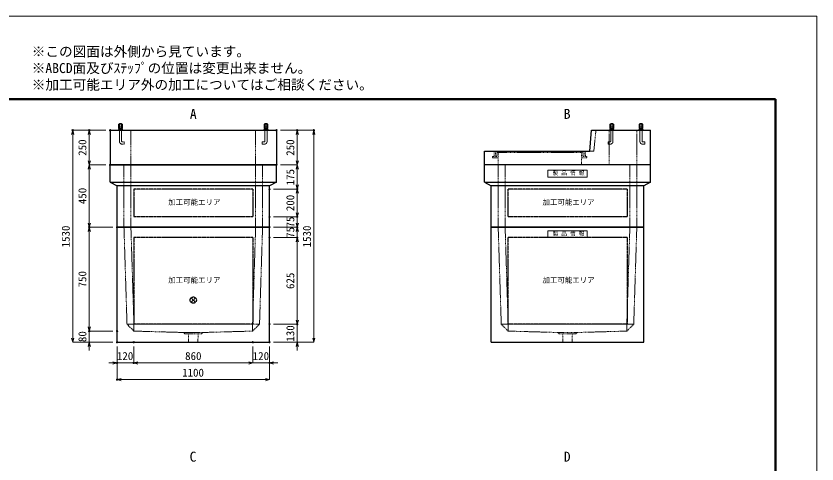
# Model space of a CAD drawing. Units: millimetres, scale not verified. Extents: x -4455 to 4455, y -3150 to 3150.
# Drawn here: x -1324 to 4455, y -84 to 3150 of the extents above; entities that cross this region are included whole.
import ezdxf
from ezdxf.enums import TextEntityAlignment as Align

# ---------------------------------------------------------------- set-up
doc = ezdxf.new("R2010")
doc.units = ezdxf.units.MM
doc.header["$LTSCALE"] = 20
doc.header["$PDMODE"] = 32
doc.header["$PDSIZE"] = 10
doc.linetypes.add('USER1', pattern=[9.525, 6.35, -3.175])
doc.linetypes.add('USER2', pattern=[20, 10, -2, 2, -2, 2, -2])
for name, color, linetype, lineweight in [('0-0_D-TTL', 158, 'Continuous', 20), ('0-1_Defpoints', 7, 'Continuous', 18), ('0-3_D-TTL-TXT', 7, 'Continuous', 13), ('0-5_D-STR-DIM', 3, 'Continuous', 18), ('0-6_0', 7, 'Continuous', 18), ('0-7_D-STR', 7, 'Continuous', 25), ('0-9_D-STR-STR2', 1, 'Continuous', 13), ('0-A_D-STR-STR4', 143, 'USER1', 13), ('0-B_D-STR-STR1', 7, 'USER1', 13), ('0-C_D-STR-STR5', 230, 'USER2', 25)]:
    doc.layers.add(name, color=color, linetype=linetype, lineweight=lineweight)
doc.layers.add('0-4_D-STR-TXT', color=7, linetype='Continuous')
doc.styles.add('ＭＳ ゴシック', font='')
doc.styles.get('ＭＳ ゴシック').set_extended_font_data('MS Gothic')

# ---------------------------------------------------------------- blocks, each defined once
blk = doc.blocks.new('A$C4DE05FD1')
at = {"layer": '0-0_D-TTL', "color": 143, "lineweight": 50}
for p, q in [((4000, 76000), (114800, 76000)), ((114800, 76000), (114800, 4000))]:
    blk.add_line(p, q, dxfattribs=at)
at = {"layer": '0-1_Defpoints', "color": 143}
for p, q in [((0, 84000), (118800, 84000)), ((118800, 84000), (118800, 0))]:
    blk.add_line(p, q, dxfattribs=at)
at = {"layer": '0-3_D-TTL-TXT', "style": 'ＭＳ ゴシック'}
for s, p in [('※この図面は外側から見ています。', (43260.9, 79815.7)), ('※ABCD面及びｽﾃｯﾌﾟの位置は変更出来ません。', (43260.9, 78215.7)), ('※加工可能エリア外の加工についてはご相談ください。', (43260.9, 76615.7))]:
    blk.add_text(s, height=962.2, dxfattribs=at).set_placement(p, align=Align.BOTTOM_LEFT)
blk = doc.blocks.new('_Open30')
at = {"layer": '0-6_0'}
blk.add_line((0, 0), (-20, 0), dxfattribs=at)
blk.add_lwpolyline([(-20, 5.36), (0, 0), (-20, -5.36)], dxfattribs=at)
blk = doc.blocks.new('A$C31CA379A')
at = {"layer": '0-4_D-STR-TXT', "style": 'ＭＳ ゴシック'}
for s, p in [('A', (-326.2, -2190.5)), ('B', (35638.7, -2190.5)), ('C', (-351.4, -35190.9)), ('D', (35638.7, -35190.5))]:
    blk.add_text(s, height=962.2, dxfattribs=at).set_placement(p, align=Align.BOTTOM_LEFT)
blk = doc.blocks.new('A$C0F8B575B')
at = {"layer": '0-7_D-STR'}
for p, q in [((12000, 9000), (-12000, 9000)), ((-12000, 6500), (-12000, 9000)), ((12000, 6500), (12000, 9000)), ((-12000, 6500), (-11000, 6000)), ((-12000, 6500), (12000, 6500)), ((-11000, 0), (-11000, 6000)), ((11000, 6000), (-11000, 6000)), ((12000, 6500), (11000, 6000)), ((11000, 0), (11000, 6000)), ((11000, 0), (-11000, 0))]:
    blk.add_line(p, q, dxfattribs=at)
at = {"layer": '0-7_D-STR', "linetype": 'USER1', "lineweight": 13}
for p, q in [((-10000, 9000), (-10000, 0)), ((-9000, 9000), (-9000, 0)), ((9000, 9000), (9000, 0)), ((10000, 9000), (10000, 0))]:
    blk.add_line(p, q, dxfattribs=at)
at = {"layer": '0-C_D-STR-STR5'}
for p, q in [((8600, 5500), (8600, 1500)), ((8600, 1500), (-8600, 1500))]:
    blk.add_line(p, q, dxfattribs=at)
blk.add_lwpolyline([(8600, 5500), (-8600, 5500), (-8600, 1500)], dxfattribs=at)
blk = doc.blocks.new('A$C7CE826D1')
at = {"layer": '0-7_D-STR'}
for p, q in [((-11000, 0), (11000, 0)), ((-11000, -16600), (-11000, 0)), ((11000, -16600), (11000, 0)), ((-11000, -16600), (11000, -16600))]:
    blk.add_line(p, q, dxfattribs=at)
at = {"layer": '0-7_D-STR', "linetype": 'USER1', "lineweight": 13}
for p, q in [((-10000, 0), (-9560, -14000)), ((-9000, 0), (-8560, -14000)), ((9000, 0), (8560, -14000)), ((10000, 0), (9560, -14000)), ((-8560, -15000), (-9560, -14000)), ((9560, -14000), (-9560, -14000)), ((-8560, -15000), (-8560, -14000)), ((-8560, -15000), (-1400, -15200)), ((8560, -15000), (1400, -15200)), ((8560, -15000), (9560, -14000)), ((8560, -15000), (8560, -14000)), ((-1200, -15380), (-1400, -15200)), ((1400, -15200), (-1400, -15200)), ((1200, -15380), (-1200, -15380)), ((-666, -16600), (-705, -15380)), ((666, -16600), (705, -15380)), ((1200, -15380), (1400, -15200))]:
    blk.add_line(p, q, dxfattribs=at)
at = {"layer": '0-C_D-STR-STR5'}
for p, q in [((8600, -1500), (-8600, -1500)), ((-8600, -1500), (-8600, -14000)), ((8600, -1500), (8600, -14000)), ((8600, -14000), (-8600, -14000))]:
    blk.add_line(p, q, dxfattribs=at)
blk = doc.blocks.new('A$C737D46CD')
at = {"layer": '0-B_D-STR-STR1', "linetype": 'Continuous'}
blk.add_lwpolyline([(-2820, 0), (2820, 0), (2820, -1000), (-2820, -1000)], close=True, dxfattribs=at)
at = {"layer": '0-B_D-STR-STR1', "style": 'ＭＳ ゴシック'}
blk.add_text('製 品 情 報', height=577.3, dxfattribs=at).set_placement((-2149.7, -882.5), align=Align.BOTTOM_LEFT)
blk = doc.blocks.new('A$C571F177C')
at = {"layer": '0-7_D-STR'}
for p, q in [((12000, 9000), (-12000, 9000)), ((-12000, 6500), (-12000, 9000)), ((12000, 6500), (12000, 9000)), ((-12000, 6500), (-11000, 6000)), ((-12000, 6500), (12000, 6500)), ((-11000, 0), (-11000, 6000)), ((11000, 6000), (-11000, 6000)), ((12000, 6500), (11000, 6000)), ((11000, 0), (11000, 6000)), ((11000, 0), (-11000, 0))]:
    blk.add_line(p, q, dxfattribs=at)
at = {"layer": '0-7_D-STR', "linetype": 'USER1', "lineweight": 13}
for p, q in [((-10000, 9000), (-10000, 0)), ((-9000, 9000), (-9000, 0)), ((9000, 9000), (9000, 0)), ((10000, 9000), (10000, 0))]:
    blk.add_line(p, q, dxfattribs=at)
at = {"layer": '0-C_D-STR-STR5'}
for p, q in [((8600, 5500), (8600, 1500)), ((8600, 1500), (-8600, 1500))]:
    blk.add_line(p, q, dxfattribs=at)
blk.add_lwpolyline([(8600, 5500), (-8600, 5500), (-8600, 1500)], dxfattribs=at)
at = {"layer": '0-B_D-STR-STR1'}
blk.add_blockref('A$C737D46CD', (0, 8250), dxfattribs=at)
blk = doc.blocks.new('A$C531455C1')
at = {"layer": '0-7_D-STR'}
for p, q in [((-11000, 0), (11000, 0)), ((-11000, -16600), (-11000, 0)), ((11000, -16600), (11000, 0)), ((-11000, -16600), (11000, -16600))]:
    blk.add_line(p, q, dxfattribs=at)
at = {"layer": '0-7_D-STR', "linetype": 'USER1', "lineweight": 13}
for p, q in [((-10000, 0), (-9560, -14000)), ((-9000, 0), (-8560, -14000)), ((9000, 0), (8560, -14000)), ((10000, 0), (9560, -14000)), ((-8560, -15000), (-9560, -14000)), ((9560, -14000), (-9560, -14000)), ((-8560, -15000), (-8560, -14000)), ((-8560, -15000), (-1400, -15200)), ((8560, -15000), (1400, -15200)), ((8560, -15000), (9560, -14000)), ((8560, -15000), (8560, -14000)), ((-1200, -15380), (-1400, -15200)), ((1400, -15200), (-1400, -15200)), ((1200, -15380), (-1200, -15380)), ((-666, -16600), (-705, -15380)), ((666, -16600), (705, -15380)), ((1200, -15380), (1400, -15200))]:
    blk.add_line(p, q, dxfattribs=at)
at = {"layer": '0-C_D-STR-STR5'}
for p, q in [((8600, -1500), (8600, -14000)), ((8600, -14000), (-8600, -14000))]:
    blk.add_line(p, q, dxfattribs=at)
blk.add_lwpolyline([(8600, -1500), (-8600, -1500), (-8600, -14000)], dxfattribs=at)
at = {"layer": '0-B_D-STR-STR1'}
blk.add_blockref('A$C737D46CD', (0, -500), dxfattribs=at)
blk = doc.blocks.new('A$C44C4220A')
at = {"layer": '0-9_D-STR-STR2'}
for p, q in [((-160, -40), (-120, 0)), ((-120, 0), (120, 0)), ((160, -40), (120, 0)), ((-277.1, -167.2), (-230, -140)), ((-277.1, -390), (-277.1, -167.2)), ((-277.1, -417.2), (-230, -390)), ((-277.1, -390), (277.1, -390)), ((-277.1, -640), (-277.1, -417.2)), ((-277.1, -640), (277.1, -640)), ((-270, -777.1), (-270, -817.1)), ((-252.7, -757.3), (-160, -744.8)), ((-250, -757.1), (-20, -744.3)), ((-250, -837.1), (-20, -824.3)), ((-160, -140), (-160, -40)), ((-160, -752.1), (-160, -640)), ((-160, -880.6), (-160, -832.1)), ((-160, -1000), (-160, -930.6)), ((-138.6, -640), (-138.6, -140)), ((-20, -744.3), (-20, -824.3)), ((20, -674.4), (248.9, -687.2)), ((20, -674.4), (20, -754.4)), ((20, -754.4), (248.9, -767.2)), ((138.6, -640), (138.6, -140)), ((160, -140), (160, -40)), ((160, -682.2), (160, -640)), ((160, -880.6), (160, -762.3)), ((160, -780), (248.9, -767.2)), ((160, -1000), (160, -930.6)), ((268.9, -706.8), (268.9, -747.2)), ((277.1, -390), (277.1, -167.2)), ((277.1, -640), (277.1, -417.2))]:
    blk.add_line(p, q, dxfattribs=at)
at = {"layer": '0-9_D-STR-STR2', "linetype": 'USER1'}
for p, q in [((-160, -1000), (-160, -2600)), ((160, -1000), (160, -2600)), ((-540, -2680), (-240, -2680))]:
    blk.add_line(p, q, dxfattribs=at)
at = {"layer": '0-9_D-STR-STR2'}
blk.add_lwpolyline([(-300, -880.6), (300, -880.6), (300, -930.6), (-300, -930.6)], close=True, dxfattribs=at)
for points in [[(277.1, -167.2), (230, -140), (-230, -140)], [(277.1, -417.2), (230, -390), (-230, -390)]]:
    blk.add_lwpolyline(points, dxfattribs=at)
at = {"layer": '0-9_D-STR-STR2', "linetype": 'USER1'}
blk.add_lwpolyline([(-540, -2680), (-540, -3000), (-240, -3000)], dxfattribs=at)
at = {"layer": '0-9_D-STR-STR2'}
for centre, start, end in [((-250, -777.1), 90, 180), ((-250, -817.1), 180, 270), ((248.9, -707.2), 0, 90), ((248.9, -747.2), 270, 0)]:
    blk.add_arc(centre, 20, start, end, dxfattribs=at)
at = {"layer": '0-9_D-STR-STR2', "linetype": 'USER1'}
for radius in [400, 80]:
    blk.add_arc((-240, -2600), radius, 270, 0, dxfattribs=at)
blk = doc.blocks.new('A$C45EB1FDC')
at = {"layer": '0-7_D-STR'}
for p, q in [((3200, 2000), (3482.1, 5000)), ((3482.1, 5000), (12000, 5000)), ((12000, 0), (12000, 5000)), ((-12000, 2000), (3200, 2000)), ((-12000, 0), (-12000, 2000)), ((12000, 0), (-12000, 0))]:
    blk.add_line(p, q, dxfattribs=at)
at = {"layer": '0-7_D-STR', "linetype": 'USER1', "lineweight": 13}
for p, q in [((3800, 2000), (4100, 5000)), ((6000, 0), (6000, 5000)), ((10000, 0), (10000, 5000)), ((-10000, 0), (-10000, 1800)), ((2000, 1800), (2000, 0)), ((3200, 2000), (3800, 2000))]:
    blk.add_line(p, q, dxfattribs=at)
at = {"layer": '0-A_D-STR-STR4'}
for points in [[(-10600, 2000), (-10600, 1200), (-10800, 1200), (-10800, 1000), (-10000, 1000)], [(-10000, 1800), (-10200, 1800), (-10200, 1200), (-10400, 1200), (-10400, 2000)], [(-10000, 1800), (2000, 1800), (2200, 1800)], [(2600, 2000), (2600, 1200), (2800, 1200), (2800, 1000), (2000, 1000)], [(2200, 1800), (2200, 1200), (2400, 1200), (2400, 2000)]]:
    blk.add_lwpolyline(points, dxfattribs=at)
at = {"layer": '0-7_D-STR'}
blk.add_blockref('A$C44C4220A', (6400, 6000), dxfattribs=at)
at = {"layer": '0-7_D-STR', "xscale": -1}
blk.add_blockref('A$C44C4220A', (10600, 6000), dxfattribs=at)
blk = doc.blocks.new('A$C0E896837')
at = {"layer": '0-7_D-STR'}
for p, q in [((-12000, 5000), (12000, 5000)), ((-12000, 5000), (-12000, 0)), ((12000, 5000), (12000, 0)), ((-12000, 0), (12000, 0))]:
    blk.add_line(p, q, dxfattribs=at)
at = {"layer": '0-7_D-STR', "linetype": 'USER1', "lineweight": 13}
for p, q in [((-9000, 5000), (-9000, 0)), ((9000, 5000), (9000, 0))]:
    blk.add_line(p, q, dxfattribs=at)
at = {"layer": '0-7_D-STR', "xscale": -1}
blk.add_blockref('A$C44C4220A', (-10500, 6000), dxfattribs=at)
at = {"layer": '0-7_D-STR'}
blk.add_blockref('A$C44C4220A', (10500, 6000), dxfattribs=at)
blk = doc.blocks.new('A$C1C640AAB')
at = {"layer": '0-C_D-STR-STR5'}
for p, q in [((-318.2, -318.2), (318.2, 318.2)), ((-318.2, 318.2), (318.2, -318.2))]:
    blk.add_line(p, q, dxfattribs=at)
blk.add_circle((0, 0), 450, dxfattribs=at)

msp = doc.modelspace()

# ---------------------------------------------------------------- linework, layer by layer
at = {"layer": '0-1_Defpoints'}
for p in [(-915, 2325), (-795, 2325), (-645, 2325), (555, 2325), (705, 2325), (825, 2325), (-645, 2075), (555, 2075), (505, 1900), (705, 1900), (505, 1700), (505, 1700), (705, 1700), (-795, 1625), (-595, 1625), (505, 1625), (705, 1625), (505, 1550), (505, 1550), (705, 1550), (705, 1550), (505, 925), (705, 925), (-795, 875), (-595, 875), (-595, 795), (-475, 795), (385, 795), (505, 795), (505, 795), (-595, 645), (-475, 645), (505, 645), (-595, 525)]:
    msp.add_point(p, dxfattribs=at)
at = {"layer": '0-5_D-STR-DIM'}
for p, q in [((-675, 2325), (-915, 2325)), ((-675, 2325), (-795, 2325)), ((585, 2325), (705, 2325)), ((585, 2325), (825, 2325)), ((-915, 825), (-915, 2295)), ((-795, 2105), (-795, 2295)), ((705, 2105), (705, 2295)), ((825, 825), (825, 2295)), ((-675, 2075), (-795, 2075)), ((-675, 2075), (-795, 2075)), ((-795, 2045), (-795, 1655)), ((585, 2075), (705, 2075)), ((585, 2075), (705, 2075)), ((705, 2045), (705, 1930)), ((535, 1900), (705, 1900)), ((535, 1900), (705, 1900)), ((705, 1870), (705, 1730)), ((705, 1730), (705, 1760)), ((535, 1700), (705, 1700)), ((535, 1700), (705, 1700)), ((705, 1700), (705, 1625)), ((705, 1655), (705, 1685)), ((-625, 1625), (-795, 1625)), ((-625, 1625), (-795, 1625)), ((535, 1625), (705, 1625)), ((535, 1625), (705, 1625)), ((705, 1625), (705, 1550)), ((-795, 905), (-795, 1595)), ((705, 1595), (705, 1565)), ((535, 1550), (705, 1550)), ((535, 1550), (705, 1550)), ((705, 955), (705, 1520)), ((705, 1520), (705, 1490)), ((705, 955), (705, 985)), ((-795, 905), (-795, 935)), ((535, 925), (705, 925)), ((535, 925), (705, 925)), ((705, 795), (705, 925)), ((-625, 875), (-795, 875)), ((-795, 795), (-795, 875)), ((-625, 875), (-795, 875)), ((-625, 795), (-915, 795)), ((-625, 795), (-795, 795)), ((-795, 765), (-795, 735)), ((-595, 765), (-595, 525)), ((-595, 765), (-595, 645)), ((-475, 765), (-475, 645)), ((-475, 765), (-475, 645)), ((385, 765), (385, 645)), ((385, 765), (385, 645)), ((505, 765), (505, 645)), ((505, 765), (505, 525)), ((535, 795), (705, 795)), ((535, 795), (825, 795)), ((705, 765), (705, 735)), ((-625, 645), (-655, 645)), ((-475, 645), (-595, 645)), ((355, 645), (-445, 645)), ((-445, 645), (-415, 645)), ((355, 645), (325, 645)), ((385, 645), (505, 645)), ((535, 645), (565, 645)), ((475, 525), (-565, 525))]:
    msp.add_line(p, q, dxfattribs=at)

# ---------------------------------------------------------------- block references
at = {"layer": '0-0_D-TTL', "xscale": 0.075, "yscale": 0.075}
msp.add_blockref('A$C4DE05FD1', (-4455, -3150), dxfattribs=at)
at = {"layer": '0-4_D-STR-TXT', "xscale": 0.075, "yscale": 0.075}
msp.add_blockref('A$C31CA379A', (-45, 2550), dxfattribs=at)
at = {"layer": '0-5_D-STR-DIM', "xscale": 1.5, "yscale": 1.5}
for p, rotation in [((-915, 2325), 90), ((-795, 2325), 90), ((705, 2325), 90), ((825, 2325), 90), ((-795, 2075), 270), ((705, 2075), 270), ((-795, 2075), 90), ((705, 2075), 90), ((705, 1900), 270), ((705, 1900), 90), ((705, 1700), 270), ((705, 1700), 270), ((-795, 1625), 270), ((-795, 1625), 90), ((705, 1625), 270), ((705, 1625), 90), ((705, 1550), 90), ((705, 1550), 90), ((705, 925), 270), ((705, 925), 270), ((-795, 875), 270), ((-795, 875), 270), ((-915, 795), 270), ((825, 795), 270), ((-795, 795), 90), ((705, 795), 90), ((-475, 645), 180), ((-475, 645), 180), ((505, 645), 180), ((-595, 525), 180)]:
    msp.add_blockref('_Open30', p, dxfattribs=dict(at, rotation=rotation))
for p in [(-595, 645), (385, 645), (385, 645), (505, 525)]:
    msp.add_blockref('_Open30', p, dxfattribs=at)
at = {"layer": '0-7_D-STR', "xscale": 0.05, "yscale": 0.05}
for name, p in [('A$C0E896837', (-45, 2075)), ('A$C45EB1FDC', (2655, 2075)), ('A$C0F8B575B', (-45, 1625)), ('A$C571F177C', (2655, 1625)), ('A$C7CE826D1', (-45, 1625)), ('A$C531455C1', (2655, 1625))]:
    msp.add_blockref(name, p, dxfattribs=at)
at = {"layer": '0-C_D-STR-STR5', "xscale": 0.05, "yscale": 0.05}
msp.add_blockref('A$C1C640AAB', (-45, 1099), dxfattribs=at)

# ---------------------------------------------------------------- texts
at = {"layer": '0-5_D-STR-DIM', "style": 'ＭＳ ゴシック'}
for s, p in [('250', (-798.89, 2141.19)), ('250', (701.11, 2141.19)), ('175', (701.11, 1927.48)), ('450', (-798.89, 1791.8)), ('200', (701.11, 1741.19)), ('75', (701.11, 1623.37)), ('1530', (-918.89, 1479.7)), ('75', (701.11, 1548.37)), ('1530', (821.11, 1479.7)), ('750', (-798.89, 1190.59)), ('625', (701.11, 1179.16)), ('80', (-798.9, 795.85)), ('130', (701.11, 799.2))]:
    msp.add_text(s, height=57.77, rotation=90, dxfattribs=at).set_placement(p, align=Align.BOTTOM_LEFT)
for s, p in [('120', (-595.8, 648.89)), ('860', (-103.66, 648.9)), ('120', (384.2, 648.89)), ('1100', (-125.3, 528.89))]:
    msp.add_text(s, height=57.77, dxfattribs=at).set_placement(p, align=Align.BOTTOM_LEFT)
at = {"layer": '0-C_D-STR-STR5', "style": 'ＭＳ ゴシック'}
for p in [(-225.47, 1774.95), (2474.53, 1774.95), (-225.47, 1212.45), (2474.53, 1212.45)]:
    msp.add_text('加工可能エリア', height=38.42, dxfattribs=at).set_placement(p, align=Align.BOTTOM_LEFT)

doc.saveas('drawing.dxf')
